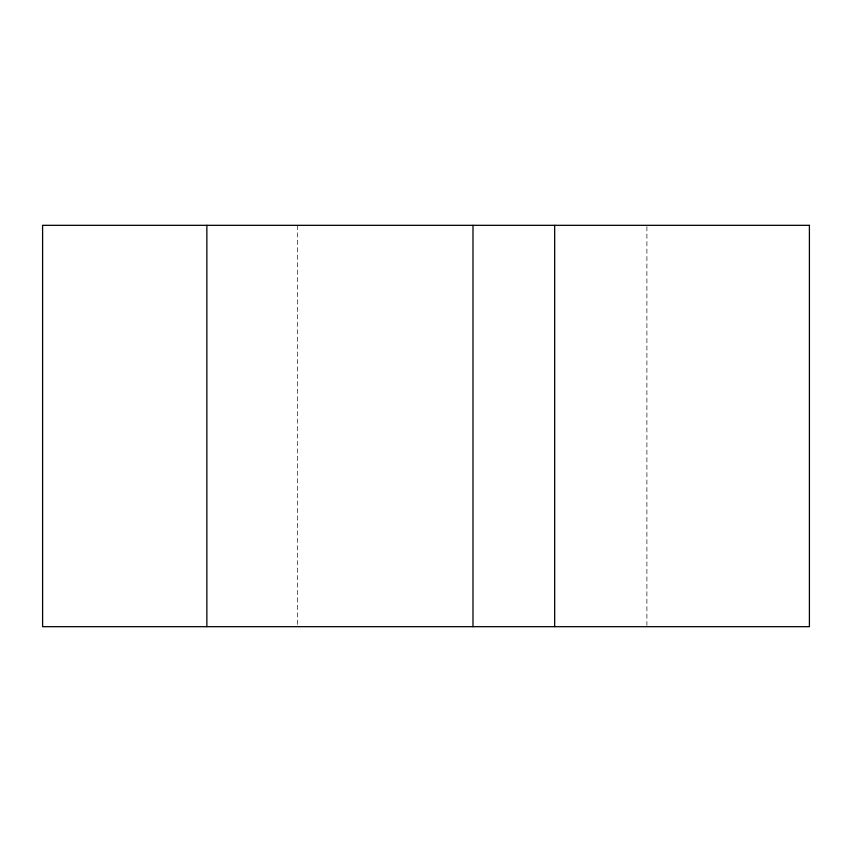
<?xml version="1.0" encoding="UTF-8"?>
<svg xmlns="http://www.w3.org/2000/svg" width="852" height="852" viewBox="0 0 852 852"><rect width="100%" height="100%" fill="white"/><g stroke="black" fill="none" stroke-linecap="round" stroke-linejoin="round"><path stroke-width="0.64" stroke-dasharray="4.26 3.19" d="M646.902 226.653L646.902 625.347M297.327 225.322L297.327 625.347"/><path stroke-width="1.28" d="M554.673 225.322L554.673 626.678M472.988 225.322L472.988 626.678M206.855 225.322L206.855 626.678M809.4 225.322L42.6 225.322L42.6 626.678L809.4 626.678L809.4 225.322"/></g></svg>
